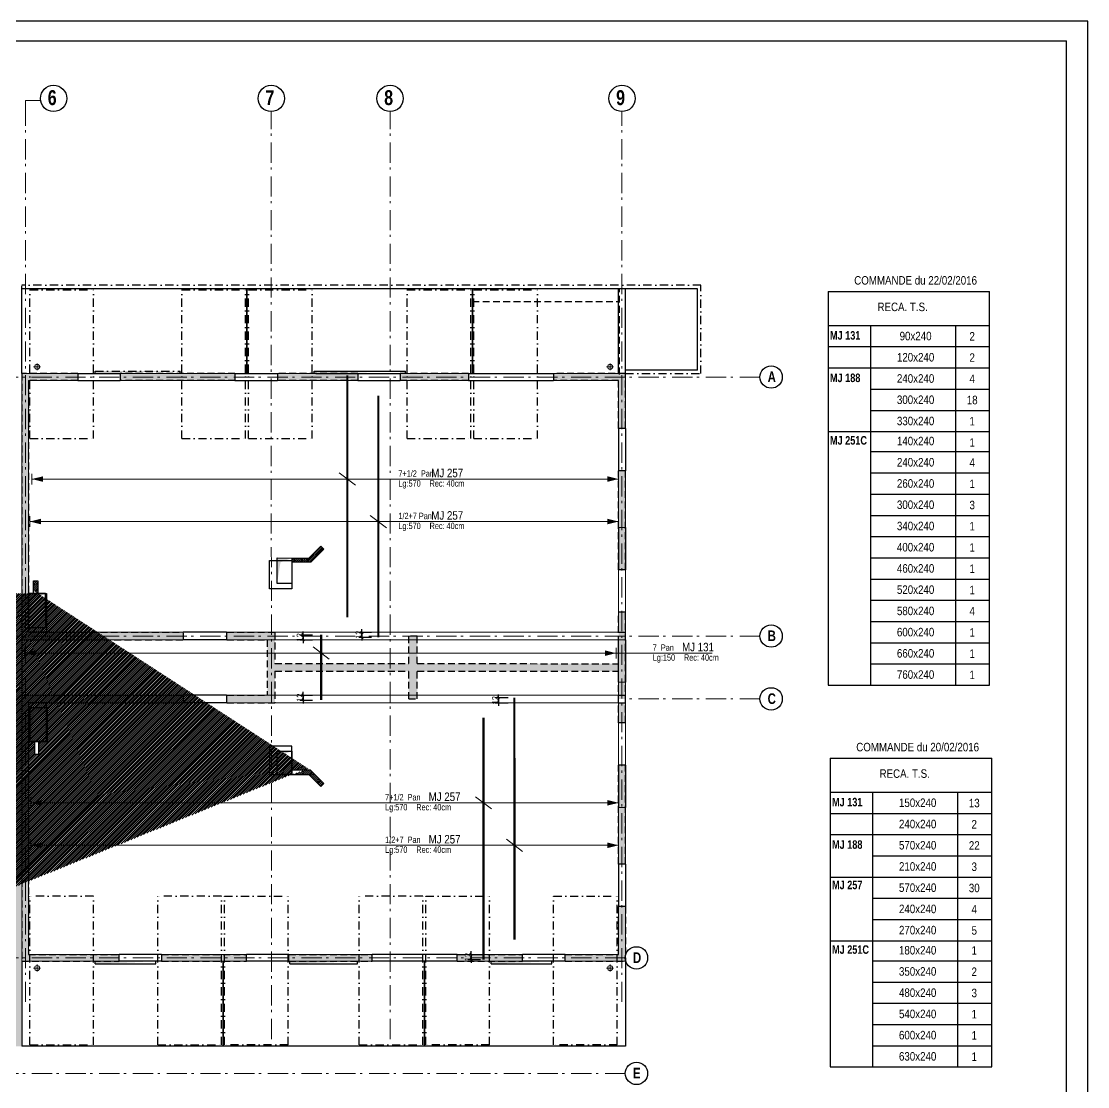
# Model space of a CAD drawing. Header units: centimetres. Extents: x 35662 to 42652, y -17547 to -13347.
# Drawn here: x 40141 to 42652, y -15856 to -13347 of the extents above; entities that cross this region are included whole.
import ezdxf
from ezdxf.enums import TextEntityAlignment as Align

# ---------------------------------------------------------------- set-up
doc = ezdxf.new("R2010")
doc.units = ezdxf.units.CM
doc.header["$LTSCALE"] = 25.4
doc.header["$PDMODE"] = 1
doc.header["$PDSIZE"] = -2
for name, pattern in [('CACHEX2', [19.05, 12.7, -6.35]), ('Style de ligne -6', [1.04164, 0.625, -0.20828, 0.06943, -0.13893]), ('TIRETPTX2', [50.8, 25.4, -12.7, 0, -12.7])]:
    doc.linetypes.add(name, pattern=pattern)
for name, color, linetype in [('01_ARMA_INF', 50, 'Continuous'), ('01_cote_gen', 4, 'Continuous'), ('01_linteaux', 2, 'Continuous'), ('01_murs_sup', 2, 'CACHEX2'), ('01_poch_poteaux', 250, 'Continuous'), ('01_resv', 32, 'Continuous'), ('01_texte', 230, 'Continuous'), ('AA_COTES', 2, 'Continuous')]:
    doc.layers.add(name, color=color, linetype=linetype)
for name, color, linetype, lineweight in [('01_murs_coup', 5, 'Continuous', 60), ('01_résv', 32, 'Continuous', 9), ('01_tram_axes', 2, 'TIRETPTX2', 9), ('B Général', 7, 'Continuous', 5)]:
    doc.layers.add(name, color=color, linetype=linetype, lineweight=lineweight)
doc.styles.add('impact', font='impact.ttf')
doc.styles.add('michel-cote', font='ARIALN.TTF')
doc.styles.add('PATIO', font='ARIALN.TTF')
doc.styles.add('STYLE2', font='ARIALN.TTF')
doc.dimstyles.new('JB50', dxfattribs={"dimscale": 0.1, "dimtxt": 150, "dimasz": 15, "dimexe": 0.1, "dimexo": 0.1, "dimgap": 0.09, "dimtad": 1, "dimdec": 1, "dimdsep": 46, "dimtxsty": 'STYLE2', "dimblk1": 'BOND_G', "dimblk2": 'BOND_D', "dimsah": 1, "dimcen": 1.5, "dimdle": 0.01, "dimse1": 1, "dimse2": 1, "dimclrd": 4, "dimclre": 2, "dimclrt": 6, "dimazin": 2, "dimtfac": 2.333333, "dimtdec": 1, "dimtix": 1, "dimtmove": 2, "dimatfit": 3, "dimldrblk": 'BOND_G', "dimfxl": 1, "dimtolj": 1, "dimtzin": 0, "dimarcsym": 0})
pattern_1 = [(135, (-1376.8596, -4351.756), (-11.2253202, 9e-16), [7.9375, -7.9375])]

# ---------------------------------------------------------------- blocks, each defined once
blk = doc.blocks.new('BOND_G')
at = {"layer": 'AA_COTES', "color": 0}
for p, q in [((5, 0), (-5, 0)), ((1.8, 1.8), (-1.8, -1.8)), ((0, -5), (0, 15))]:
    blk.add_line(p, q, dxfattribs=at)
blk = doc.blocks.new('BOND_D')
at = {"layer": 'AA_COTES', "color": 0}
for p, q in [((5, 0), (-5, 0)), ((-1.8, -1.8), (1.8, 1.8)), ((0, 5), (0, -15))]:
    blk.add_line(p, q, dxfattribs=at)
blk = doc.blocks.new('*D5')
at = {"color": 4, "lineweight": -2, "transparency": 16777216}
for p, q in [((40943.3, -14784.1), (40943.3, -14782.6)), ((40943.3, -14785.6), (40943.3, -14797.6)), ((40943.3, -14799.1), (40943.3, -14800.6))]:
    blk.add_line(p, q, dxfattribs=at)
at = {"layer": 'Defpoints', "color": 0, "transparency": 16777216}
for p in [(40947.7, -14785.6), (40943.3, -14797.6), (40981.8, -14797.6)]:
    blk.add_point(p, dxfattribs=at)
at = {"color": 4, "lineweight": -2, "transparency": 16777216, "xscale": 1.5, "yscale": 1.5, "zscale": 1.5}
for name, p, rotation in [('BOND_G', (40943.3, -14785.6), 270), ('BOND_D', (40943.3, -14797.6), 90)]:
    blk.add_blockref(name, p, dxfattribs=dict(at, rotation=rotation))
at = {"color": 6, "transparency": 16777216, "insert": (40935.8, -14791.6), "char_height": 15, "attachment_point": 5, "rotation": 90, "style": 'STYLE2'}
blk.add_mtext('\\A1;12', dxfattribs=at)
blk = doc.blocks.new('*D8')
at = {"color": 4, "lineweight": -2, "transparency": 16777216}
for p, q in [((40804.6, -14932.1), (40804.6, -14930.6)), ((40804.6, -14933.6), (40804.6, -14945.6)), ((40804.6, -14947.1), (40804.6, -14948.6))]:
    blk.add_line(p, q, dxfattribs=at)
at = {"layer": 'Defpoints', "color": 0, "transparency": 16777216}
for p in [(40805.3, -14933.6), (40804.6, -14945.6), (40847.5, -14945.6)]:
    blk.add_point(p, dxfattribs=at)
at = {"color": 4, "lineweight": -2, "transparency": 16777216, "xscale": 1.5, "yscale": 1.5, "zscale": 1.5}
for name, p, rotation in [('BOND_G', (40804.6, -14933.6), 270), ('BOND_D', (40804.6, -14945.6), 90)]:
    blk.add_blockref(name, p, dxfattribs=dict(at, rotation=rotation))
at = {"color": 6, "transparency": 16777216, "insert": (40797, -14939.6), "char_height": 15, "attachment_point": 5, "rotation": 90, "style": 'STYLE2'}
blk.add_mtext('\\A1;12', dxfattribs=at)
blk = doc.blocks.new('*D9')
at = {"color": 4, "lineweight": -2, "transparency": 16777216}
for p, q in [((40804.6, -14790.1), (40804.6, -14788.6)), ((40804.6, -14791.6), (40804.6, -14803.6)), ((40804.6, -14805.1), (40804.6, -14806.6))]:
    blk.add_line(p, q, dxfattribs=at)
at = {"layer": 'Defpoints', "color": 0, "transparency": 16777216}
for p in [(40804.6, -14803.6), (40834.6, -14803.6), (40847.4, -14791.6)]:
    blk.add_point(p, dxfattribs=at)
at = {"color": 4, "lineweight": -2, "transparency": 16777216, "xscale": 1.5, "yscale": 1.5, "zscale": 1.5}
for name, p, rotation in [('BOND_G', (40804.6, -14791.6), 270), ('BOND_D', (40804.6, -14803.6), 90)]:
    blk.add_blockref(name, p, dxfattribs=dict(at, rotation=rotation))
at = {"color": 6, "transparency": 16777216, "insert": (40797, -14797.6), "char_height": 15, "attachment_point": 5, "rotation": 90, "style": 'STYLE2'}
blk.add_mtext('\\A1;12', dxfattribs=at)
blk = doc.blocks.new('*D50')
at = {"color": 4, "lineweight": -2, "transparency": 16777216}
for p, q in [((41264.8, -14938.1), (41264.8, -14936.6)), ((41264.8, -14939.6), (41264.8, -14951.6)), ((41264.8, -14953.1), (41264.8, -14954.6))]:
    blk.add_line(p, q, dxfattribs=at)
at = {"layer": 'Defpoints', "color": 0, "transparency": 16777216}
for p in [(41264.8, -14951.6), (41298.3, -14951.6), (41302.3, -14939.6)]:
    blk.add_point(p, dxfattribs=at)
at = {"color": 4, "lineweight": -2, "transparency": 16777216, "xscale": 1.5, "yscale": 1.5, "zscale": 1.5}
for name, p, rotation in [('BOND_G', (41264.8, -14939.6), 270), ('BOND_D', (41264.8, -14951.6), 90)]:
    blk.add_blockref(name, p, dxfattribs=dict(at, rotation=rotation))
at = {"color": 6, "transparency": 16777216, "insert": (41257.3, -14945.6), "char_height": 15, "attachment_point": 5, "rotation": 90, "style": 'STYLE2'}
blk.add_mtext('\\A1;12', dxfattribs=at)
blk = doc.blocks.new('*D51')
at = {"color": 4, "lineweight": -2, "transparency": 16777216}
for p, q in [((41200.1, -15543.1), (41200.1, -15541.6)), ((41200.1, -15544.6), (41200.1, -15556.6)), ((41200.1, -15558.1), (41200.1, -15559.6))]:
    blk.add_line(p, q, dxfattribs=at)
at = {"layer": 'Defpoints', "color": 0, "transparency": 16777216}
for p in [(41200.1, -15556.6), (41224, -15544.6), (41229.6, -15556.6)]:
    blk.add_point(p, dxfattribs=at)
at = {"color": 4, "lineweight": -2, "transparency": 16777216, "xscale": 1.5, "yscale": 1.5, "zscale": 1.5}
for name, p, rotation in [('BOND_G', (41200.1, -15544.6), 270), ('BOND_D', (41200.1, -15556.6), 90)]:
    blk.add_blockref(name, p, dxfattribs=dict(at, rotation=rotation))
at = {"color": 6, "transparency": 16777216, "insert": (41192.6, -15550.6), "char_height": 15, "attachment_point": 5, "rotation": 90, "style": 'STYLE2'}
blk.add_mtext('\\A1;12', dxfattribs=at)

msp = doc.modelspace()

# ---------------------------------------------------------------- hatches: boundary and pattern name
at = {"layer": '01_murs_sup'}
h = msp.add_hatch(dxfattribs=at)
h.set_pattern_fill('DASH', color=256, scale=2.5, angle=135)
h.set_pattern_definition(pattern_1)
h.paths.add_polyline_path([(40274.48, -14176.54), (40142.48, -14176.56), (40142.48, -14803.56), (40523.48, -14803.56), (40523.48, -14785.56), (40158.48, -14785.56), (40158.48, -14192.56), (40274.48, -14192.54)])
h.paths.add_polyline_path([(40644.48, -14176.54), (40374.48, -14176.54), (40374.48, -14192.54), (40644.48, -14192.54)])
h.paths.add_polyline_path([(40933.48, -14176.56), (40744.48, -14176.54), (40744.48, -14192.54), (40933.48, -14192.56)])
h.paths.add_polyline_path([(41194.48, -14176.61), (41033.48, -14176.56), (41033.48, -14192.56), (41194.48, -14192.61)])
h.paths.add_polyline_path([(41563.48, -14176.63), (41394.48, -14176.61), (41394.48, -14192.61), (41547.48, -14192.63), (41547.48, -14305.63), (41563.48, -14305.63)])
h.paths.add_polyline_path([(41563.48, -14405.63), (41547.48, -14405.63), (41547.48, -14638.63), (41563.48, -14638.63)])
h.paths.add_polyline_path([(41563.48, -15098.63), (41547.48, -15098.63), (41547.48, -15331.63), (41563.48, -15331.63)])
h.paths.add_polyline_path([(41563.48, -15431.63), (41547.48, -15431.63), (41547.48, -15544.63), (41421.48, -15544.61), (41421.48, -15560.61), (41563.48, -15560.63)])
h.paths.add_polyline_path([(41547.48, -14942.56), (41563.48, -14942.56), (41563.48, -14951.56), (41547.48, -14951.56), (41547.48, -14998.63), (41563.48, -14998.63), (41563.48, -14738.63), (41547.48, -14738.63), (41547.48, -14859.66), (41073.48, -14859.58), (41073.48, -14794.58), (41053.48, -14794.58), (41053.48, -14859.58), (40738.48, -14859.58), (40738.48, -14785.56), (40625.48, -14785.56), (40625.48, -14803.56), (40720.48, -14803.56), (40720.48, -14933.56), (40625.48, -14933.56), (40625.48, -14951.56), (40738.48, -14951.56), (40738.48, -14877.58), (41053.48, -14877.58), (41053.48, -14942.58), (41073.48, -14942.58), (41073.48, -14877.58), (41547.48, -14877.66)])
h = msp.add_hatch(dxfattribs=at)
h.set_pattern_fill('DASH', color=256, scale=2.5, angle=135)
h.set_pattern_definition(pattern_1)
h.paths.add_polyline_path([(41321.48, -15544.61), (41167.48, -15544.61), (41167.48, -15560.61), (41321.48, -15560.61)])
h.paths.add_polyline_path([(40967.5, -15544.56), (40771.5, -15544.56), (40771.5, -15560.56), (40967.5, -15560.56)])
h.paths.add_polyline_path([(40671.5, -15544.56), (40471.48, -15544.56), (40471.48, -15560.56), (40671.5, -15560.56)])
h.paths.add_polyline_path([(40371.48, -15544.56), (40158.48, -15544.56), (40158.48, -14951.56), (40523.48, -14951.56), (40523.48, -14933.56), (40142.48, -14933.56), (40142.48, -15560.56), (40371.48, -15560.56)])
h.paths.add_polyline_path([(40140.48, -14933.56), (39468.08, -14933.56), (39468.08, -14951.56), (40124.48, -14951.56), (40124.48, -15544.56), (40021.48, -15544.56), (40021.48, -15560.56), (40124.48, -15560.56), (40124.48, -15760.56), (40140.48, -15760.56)])
h.paths.add_polyline_path([(39821.48, -15544.56), (39671.48, -15544.56), (39671.48, -15560.56), (39821.48, -15560.56)], flags=17)
at = {"layer": '01_résv'}
h = msp.add_hatch(dxfattribs=at)
h.set_pattern_fill('ANSI31', color=256)
h.set_pattern_definition([(45, (33932.1135, -19078.7956), (-2.245064, 2.245064), [])])
h.paths.add_polyline_path([(40172.39, -15042.56), (40172.39, -15072.59), (40182.39, -15072.59), (40182.39, -15042.62)], flags=17)
h.paths.add_polyline_path([(38544.12, -14511.48), (38544.12, -14581.48), (38554.12, -14581.48), (38554.12, -14511.48)])
h.paths.add_polyline_path([(38775.31, -14971.93), (38775.71, -15031.93), (38785.71, -15031.93), (38785.31, -14971.93)], flags=17)
h.paths.add_polyline_path([(38544.85, -14966.84), (38474.85, -14966.84), (38474.85, -14976.84), (38544.85, -14976.84)], flags=17)
h.paths.add_polyline_path([(38564.85, -14966.84), (38624.85, -14966.84), (38624.85, -14976.84), (38564.85, -14976.84)], flags=17)
h.paths.add_polyline_path([(37763.92, -15769.56), (37763.92, -15709.56), (37773.92, -15709.56), (37773.92, -15769.56)], flags=17)
h.paths.add_polyline_path([(38495.18, -14432.47), (38435.18, -14432.47), (38435.18, -14422.47), (38495.18, -14422.47)])
edge = h.paths.add_edge_path()
edge.add_line((40778.06, -15120.54), (40818.06, -15120.54))
edge.add_line((40818.06, -15120.54), (40846.67, -15148.83))
edge.add_line((40846.67, -15148.83), (40849.82, -15145.68))
edge.add_line((40849.82, -15145.68), (40853.18, -15142.31))
edge.add_line((40853.18, -15142.31), (40853.74, -15141.76))
edge.add_line((40853.74, -15141.76), (40819.08, -15107.1))
edge.add_line((40778.4, -15120.54), (40778.4, -15110.54))
edge.add_line((40778.4, -15110.54), (40822.52, -15110.54))
edge.add_line((40170.1, -14687.41), (40170, -14687.41))
edge.add_line((40170, -14687.41), (40170.02, -14664.36))
edge.add_line((40170.02, -14664.36), (40180.02, -14664.36))
edge.add_line((40180.02, -14664.36), (40180.12, -14694.4))
edge.add_line((40180.12, -14694.4), (40170, -14694.34))
edge.add_line((39147.25, -14687.41), (39147.15, -14687.41))
edge.add_line((39147.15, -14687.41), (39147.15, -14657.41))
edge.add_line((39147.15, -14657.41), (39157.15, -14657.41))
edge.add_line((39157.15, -14657.41), (39157.15, -14687.41))
edge.add_line((39157.15, -14687.41), (39147.15, -14687.41))
edge.add_line((37455.95, -16464.54), (37539.35, -16464.56))
edge.add_line((37539.35, -16464.56), (37539.75, -16474.52))
edge.add_line((37539.75, -16474.52), (37459.74, -16474.5))
edge.add_line((37459.74, -16474.5), (37459.34, -16467.9))
h.paths.add_polyline_path([(40853.92, -14589.64), (40846.85, -14582.57), (40818.16, -14610.86), (40778.16, -14610.86), (40778.16, -14620.86), (40822.3, -14620.86)])

# ---------------------------------------------------------------- linework, layer by layer
at = {"layer": '01_ARMA_INF', "linetype": 'Continuous', "lineweight": 0, "const_width": 5, "flags": 128}
for points in [[(40909.08, -14180.56), (40909.16, -14750.56)], [(40981.75, -14228.2), (40981.83, -14797.6)], [(40847.44, -14791.56), (40847.46, -14945.56)], [(41302.3, -14939.56), (41302.39, -15509.56)], [(41229.53, -14986.56), (41229.61, -15556.56)]]:
    msp.add_lwpolyline(points, dxfattribs=at)
at = {"layer": '01_cote_gen'}
for p, q in [((42651.79, -13346.82), (35661.79, -13346.82)), ((42651.79, -16061.82), (42651.79, -13346.82))]:
    msp.add_line(p, q, dxfattribs=at)
at = {"layer": '01_linteaux', "linetype": 'TIRETPTX2', "ltscale": 0.01}
msp.add_line((40142.48, -13976.56), (40142.48, -13968.56), dxfattribs=at)
at = {"layer": '01_linteaux', "linetype": 'TIRETPTX2', "ltscale": 0.03}
for p, q in [((41741.47, -13968.56), (40142.48, -13968.56)), ((40161.48, -14329.56), (40161.48, -13979.56)), ((40161.48, -13979.56), (40311.48, -13979.56)), ((40311.48, -14329.56), (40311.48, -13979.56)), ((40519.48, -13979.56), (40669.48, -13979.56)), ((40519.48, -14329.56), (40519.48, -13979.56)), ((40669.48, -14329.56), (40669.48, -13979.56)), ((40669.48, -14329.56), (40669.48, -13979.56)), ((40676.48, -13979.56), (40826.48, -13979.56)), ((40676.48, -14329.56), (40676.48, -13979.56)), ((40676.48, -14329.56), (40676.48, -13979.56)), ((40826.48, -14329.56), (40826.48, -13979.56)), ((41049.48, -13979.56), (41199.48, -13979.56)), ((41049.48, -14329.56), (41049.48, -13979.56)), ((41199.48, -14329.56), (41199.48, -13979.56)), ((41206.48, -13979.56), (41356.48, -13979.56)), ((41206.48, -14329.56), (41206.48, -13979.56)), ((41356.48, -14329.56), (41356.48, -13979.56)), ((41741.47, -14176.56), (41741.47, -13968.56)), ((41741.47, -14176.56), (41741.47, -13968.56)), ((40315.48, -14170.56), (40515.48, -14170.56)), ((40315.48, -14176.56), (40315.48, -14170.56)), ((40515.48, -14176.56), (40515.48, -14170.56)), ((41563.48, -14176.56), (41741.47, -14176.56)), ((40161.48, -14329.56), (40311.48, -14329.56)), ((40519.48, -14329.56), (40669.48, -14329.56)), ((40676.48, -14329.56), (40826.48, -14329.56)), ((41049.48, -14329.56), (41199.48, -14329.56)), ((41206.48, -14329.56), (41356.48, -14329.56)), ((40311.48, -15407.56), (40161.48, -15407.56)), ((40161.48, -15757.56), (40161.48, -15407.56)), ((40311.48, -15757.56), (40311.48, -15407.56)), ((40612.48, -15407.56), (40462.48, -15407.56)), ((40462.48, -15757.56), (40462.48, -15407.56)), ((40612.48, -15757.56), (40612.48, -15407.56)), ((40619.48, -15407.56), (40769.48, -15407.56)), ((40619.48, -15757.56), (40619.48, -15407.56)), ((40769.48, -15757.56), (40769.48, -15407.56)), ((41086.48, -15407.56), (40936.48, -15407.56)), ((40936.48, -15757.56), (40936.48, -15407.56)), ((41086.48, -15757.56), (41086.48, -15407.56)), ((41093.48, -15407.56), (41243.48, -15407.56)), ((41093.48, -15757.56), (41093.48, -15407.56)), ((41243.48, -15757.56), (41243.48, -15407.56)), ((41394.48, -15407.56), (41544.48, -15407.56)), ((41394.48, -15757.56), (41394.48, -15407.56)), ((41544.48, -15757.56), (41544.48, -15407.56)), ((40315.38, -15566.56), (40315.38, -15560.56)), ((40315.38, -15566.56), (40315.38, -15560.56)), ((40458.48, -15566.56), (40458.48, -15560.56)), ((40458.48, -15566.56), (40458.48, -15560.56)), ((40773.48, -15566.56), (40773.48, -15560.56)), ((40932.48, -15566.56), (40932.48, -15560.56)), ((41247.48, -15566.56), (41247.48, -15560.56)), ((41390.48, -15566.56), (41390.48, -15560.56)), ((40161.48, -15757.56), (40311.48, -15757.56)), ((40462.48, -15757.56), (40612.48, -15757.56)), ((40769.48, -15757.56), (40619.48, -15757.56)), ((40936.48, -15757.56), (41086.48, -15757.56)), ((41243.48, -15757.56), (41093.48, -15757.56)), ((41544.48, -15757.56), (41394.48, -15757.56))]:
    msp.add_line(p, q, dxfattribs=at)
at = {"layer": '01_linteaux'}
for p, q in [((40142.48, -14176.56), (40142.48, -13976.56)), ((41202.48, -13976.56), (40142.48, -13976.56)), ((40672.48, -14176.56), (40672.48, -13976.56)), ((40672.48, -14176.56), (40672.48, -13976.56)), ((40673.48, -14176.56), (40673.48, -13976.56)), ((40673.48, -14176.56), (40673.48, -13976.56)), ((41202.48, -13976.56), (41202.48, -14176.56)), ((41733.47, -13976.56), (41203.48, -13976.56)), ((41203.48, -13976.56), (41203.48, -14176.56)), ((41547.48, -14176.56), (41547.48, -13976.56)), ((41563.48, -14176.56), (41563.48, -13976.56)), ((41733.47, -14168.56), (41733.47, -13976.56)), ((41733.47, -14168.56), (41733.47, -13976.56)), ((40274.48, -14176.56), (40374.48, -14176.56)), ((40644.48, -14176.56), (40744.48, -14176.56)), ((40830.48, -14170.56), (41045.48, -14170.56)), ((40830.48, -14176.56), (40830.48, -14170.56)), ((40933.48, -14176.56), (41033.48, -14176.56)), ((41045.48, -14176.56), (41045.48, -14170.56)), ((41194.48, -14176.56), (41394.48, -14176.56)), ((41733.47, -14168.56), (41563.48, -14168.56)), ((40274.48, -14192.56), (40374.48, -14192.56)), ((40644.48, -14192.56), (40744.48, -14192.56)), ((40933.48, -14192.56), (41033.48, -14192.56)), ((41194.48, -14192.56), (41394.48, -14192.56)), ((41547.48, -14305.56), (41547.48, -14405.56)), ((41563.48, -14305.56), (41563.48, -14405.56)), ((41547.48, -14538.56), (41547.48, -14638.56)), ((41563.48, -14538.56), (41563.48, -14638.56)), ((40624.48, -14785.56), (40522.48, -14785.56)), ((40142.48, -14803.56), (40142.48, -14933.56)), ((40624.48, -14803.56), (40522.48, -14803.56)), ((41547.48, -14903.56), (41547.48, -14803.56)), ((41563.48, -14803.56), (41563.48, -14903.56)), ((40624.48, -14933.56), (40522.48, -14933.56)), ((40624.48, -14951.56), (40522.48, -14951.56)), ((41547.48, -15098.56), (41547.48, -15198.56)), ((41563.48, -15098.56), (41563.48, -15198.56)), ((41547.48, -15331.56), (41547.48, -15431.56)), ((41563.48, -15331.56), (41563.48, -15431.56)), ((40142.48, -15560.56), (40142.48, -15760.56)), ((40471.48, -15544.56), (40371.48, -15544.56)), ((40471.48, -15560.56), (40371.48, -15560.56)), ((40615.48, -15560.56), (40615.48, -15760.56)), ((40616.48, -15560.56), (40616.48, -15760.56)), ((40771.48, -15544.56), (40671.48, -15544.56)), ((40771.48, -15560.56), (40671.48, -15560.56)), ((41167.48, -15544.56), (40967.48, -15544.56)), ((41167.48, -15560.56), (40967.48, -15560.56)), ((41089.48, -15560.56), (41089.48, -15760.56)), ((41090.48, -15560.56), (41090.48, -15760.56)), ((41421.48, -15544.56), (41321.48, -15544.56)), ((41421.48, -15560.56), (41321.48, -15560.56)), ((41563.48, -15560.56), (41563.48, -15760.56)), ((41563.48, -15760.56), (40142.48, -15760.56))]:
    msp.add_line(p, q, dxfattribs=at)
at = {"layer": '01_linteaux', "lineweight": 0}
for p, q in [((41563.48, -14176.56), (41563.48, -13976.56)), ((40178.48, -14152.4), (40178.48, -14168.71)), ((41527.48, -14152.4), (41527.48, -14168.71)), ((40170.32, -14160.56), (40186.63, -14160.56)), ((41519.32, -14160.56), (41535.63, -14160.56)), ((40170.32, -15576.56), (40186.63, -15576.56)), ((40178.48, -15568.4), (40178.48, -15584.71)), ((41519.32, -15576.66), (41535.63, -15576.66)), ((41527.48, -15568.4), (41527.48, -15584.71))]:
    msp.add_line(p, q, dxfattribs=at)
at = {"layer": '01_linteaux', "ltscale": 200}
for p, q in [((40834.48, -14176.56), (40934.48, -14176.56)), ((40315.38, -15566.56), (40458.48, -15566.56)), ((40315.38, -15566.56), (40458.48, -15566.56)), ((40773.48, -15566.56), (40932.48, -15566.56)), ((41247.48, -15566.56), (41390.48, -15566.56))]:
    msp.add_line(p, q, dxfattribs=at)
at = {"layer": '01_linteaux', "lineweight": 0}
for centre in [(40178.48, -14160.56), (41527.48, -14160.56), (40178.48, -15576.56), (41527.48, -15576.66)]:
    msp.add_circle(centre, 6, dxfattribs=at)
at = {"layer": '01_linteaux', "linetype": 'TIRETPTX2', "ltscale": 0.03}
msp.add_solid([(40315.48, -14176.56), (40315.48, -14170.56), (40515.48, -14170.56)], dxfattribs=at)
at = {"layer": '01_linteaux'}
msp.add_solid([(40830.48, -14176.56), (40830.48, -14170.56), (41045.48, -14170.56)], dxfattribs=at)
at = {"layer": '01_linteaux', "ltscale": 200}
for points in [[(40315.44, -15566.56), (40315.44, -15560.56), (40458.48, -15560.56)], [(40315.44, -15566.56), (40315.44, -15560.56), (40458.48, -15560.56)], [(40773.48, -15566.56), (40773.48, -15560.56), (40932.48, -15560.56)], [(41247.48, -15566.56), (41247.48, -15560.56), (41390.48, -15560.56)]]:
    msp.add_solid(points, dxfattribs=at)
at = {"layer": '01_murs_coup', "linetype": 'Continuous', "lineweight": 18}
for p, q in [((40142.48, -14176.56), (40142.48, -14803.56)), ((40274.48, -14176.56), (40142.48, -14176.56)), ((40274.48, -14176.56), (40274.48, -14192.56)), ((40644.48, -14176.56), (40374.48, -14176.56)), ((40644.48, -14176.56), (40374.48, -14176.56)), ((40374.48, -14176.56), (40374.48, -14192.56)), ((40644.48, -14176.56), (40644.48, -14192.56)), ((40933.48, -14176.56), (40744.48, -14176.56)), ((40933.48, -14176.56), (40744.48, -14176.56)), ((40744.48, -14176.56), (40744.48, -14192.56)), ((40933.48, -14176.56), (40933.48, -14192.56)), ((41194.48, -14176.56), (41033.48, -14176.56)), ((41194.48, -14176.56), (41033.48, -14176.56)), ((41033.48, -14176.56), (41033.48, -14192.56)), ((41194.48, -14176.56), (41194.48, -14192.56)), ((41563.48, -14176.56), (41394.48, -14176.56)), ((41394.48, -14176.56), (41394.48, -14192.56)), ((41563.48, -14305.56), (41563.48, -14176.56)), ((41563.48, -14305.56), (41563.48, -14176.56)), ((40274.48, -14192.56), (40158.48, -14192.56)), ((40274.48, -14192.56), (40158.48, -14192.56)), ((40158.48, -14192.56), (40158.48, -14785.56)), ((40644.48, -14192.56), (40374.48, -14192.56)), ((40644.48, -14192.56), (40374.48, -14192.56)), ((40933.48, -14192.56), (40744.48, -14192.56)), ((40933.48, -14192.56), (40744.48, -14192.56)), ((41194.48, -14192.56), (41033.48, -14192.56)), ((41194.48, -14192.56), (41033.48, -14192.56)), ((41547.48, -14192.56), (41394.48, -14192.56)), ((41547.48, -14192.56), (41394.48, -14192.56)), ((41547.48, -14305.56), (41547.48, -14192.56)), ((41547.48, -14305.56), (41547.48, -14192.56)), ((41563.48, -14305.56), (41547.48, -14305.56)), ((41547.48, -14538.56), (41547.48, -14405.56)), ((41547.48, -14538.56), (41547.48, -14405.56)), ((41547.48, -14405.56), (41563.48, -14405.56)), ((41563.48, -14538.56), (41563.48, -14405.56)), ((41563.48, -14538.56), (41563.48, -14405.56)), ((41547.48, -14538.56), (41563.48, -14538.56)), ((41547.48, -14785.56), (41547.48, -14638.56)), ((41563.48, -14638.56), (41547.48, -14638.56)), ((41563.48, -14803.56), (41563.48, -14638.56)), ((41563.48, -14803.56), (41563.48, -14638.56)), ((40158.48, -14785.56), (40522.48, -14785.56)), ((40158.48, -14785.56), (40522.48, -14785.56)), ((40522.48, -14803.56), (40522.48, -14785.56)), ((40624.48, -14785.56), (41547.48, -14785.56)), ((40624.48, -14785.56), (41547.48, -14785.56)), ((40624.48, -14803.56), (40624.48, -14785.56)), ((40142.48, -14803.56), (40522.48, -14803.56)), ((40142.48, -14803.56), (40522.48, -14803.56)), ((40624.48, -14803.56), (41547.48, -14803.56)), ((40624.48, -14803.56), (41547.48, -14803.56)), ((41547.48, -14803.56), (41563.48, -14803.56)), ((41547.48, -14933.56), (41547.48, -14903.56)), ((41547.48, -14903.56), (41563.48, -14903.56)), ((41563.48, -15098.56), (41563.48, -14903.56)), ((41563.48, -15098.56), (41563.48, -14903.56)), ((40142.48, -14933.56), (40142.48, -15560.56)), ((40142.48, -14933.56), (40522.48, -14933.56)), ((40142.48, -14933.56), (40522.48, -14933.56)), ((40522.48, -14951.56), (40522.48, -14933.56)), ((40624.48, -14933.56), (41547.48, -14933.56)), ((40624.48, -14933.56), (41547.48, -14933.56)), ((40624.48, -14951.56), (40624.48, -14933.56)), ((40158.48, -14951.56), (40158.48, -15544.56)), ((40158.48, -14951.56), (40522.48, -14951.56)), ((40158.48, -14951.56), (40522.48, -14951.56)), ((40624.48, -14951.56), (41547.48, -14951.56)), ((40624.48, -14951.56), (41547.48, -14951.56)), ((41547.48, -15098.56), (41547.48, -14951.56)), ((41547.48, -15098.56), (41563.48, -15098.56)), ((41547.48, -15331.56), (41547.48, -15198.56)), ((41547.48, -15331.56), (41547.48, -15198.56)), ((41563.48, -15198.56), (41547.48, -15198.56)), ((41563.48, -15331.56), (41563.48, -15198.56)), ((41563.48, -15331.56), (41563.48, -15198.56)), ((41563.48, -15331.56), (41547.48, -15331.56)), ((41547.48, -15544.56), (41547.48, -15431.56)), ((41547.48, -15544.56), (41547.48, -15431.56)), ((41563.48, -15431.56), (41547.48, -15431.56)), ((41563.48, -15560.56), (41563.48, -15431.56)), ((41563.48, -15560.56), (41563.48, -15431.56)), ((40142.48, -15560.56), (40371.48, -15560.56)), ((40158.48, -15544.56), (40371.48, -15544.56)), ((40371.48, -15544.56), (40371.48, -15560.56)), ((40471.48, -15544.56), (40671.48, -15544.56)), ((40471.48, -15544.56), (40671.48, -15544.56)), ((40471.48, -15544.56), (40471.48, -15560.56)), ((40471.48, -15560.56), (40671.48, -15560.56)), ((40471.48, -15560.56), (40671.48, -15560.56)), ((40671.48, -15544.56), (40671.48, -15560.56)), ((40771.48, -15544.56), (40967.48, -15544.56)), ((40771.48, -15544.56), (40967.48, -15544.56)), ((40771.48, -15544.56), (40771.48, -15560.56)), ((40771.48, -15560.56), (40967.48, -15560.56)), ((40771.48, -15560.56), (40967.48, -15560.56)), ((40967.48, -15544.56), (40967.48, -15560.56)), ((41167.48, -15544.56), (41321.48, -15544.56)), ((41167.48, -15544.56), (41321.48, -15544.56)), ((41167.48, -15544.56), (41167.48, -15560.56)), ((41167.48, -15560.56), (41321.48, -15560.56)), ((41167.48, -15560.56), (41321.48, -15560.56)), ((41321.48, -15544.56), (41321.48, -15560.56)), ((41421.48, -15544.56), (41547.48, -15544.56)), ((41421.48, -15544.56), (41421.48, -15560.56)), ((41421.48, -15560.56), (41563.48, -15560.56))]:
    msp.add_line(p, q, dxfattribs=at)
at = {"layer": '01_murs_sup', "ltscale": 0.05}
for p, q in [((41549.48, -14178.56), (41549.48, -13976.56)), ((41203.48, -14006.56), (41549.48, -14006.56)), ((40274.48, -14176.54), (40142.48, -14176.56)), ((40142.48, -14176.56), (40142.48, -14803.56)), ((40274.48, -14176.54), (40274.48, -14192.54)), ((40644.48, -14176.54), (40374.48, -14176.54)), ((40374.48, -14176.54), (40374.48, -14192.54)), ((40644.48, -14176.54), (40644.48, -14192.54)), ((40933.48, -14176.56), (40744.48, -14176.54)), ((40744.48, -14176.54), (40744.48, -14192.54)), ((40933.48, -14176.56), (40933.48, -14192.56)), ((41194.48, -14176.61), (41033.48, -14176.56)), ((41033.48, -14176.56), (41033.48, -14192.56)), ((41194.48, -14176.61), (41194.48, -14192.61)), ((41563.48, -14176.63), (41394.48, -14176.61)), ((41394.48, -14176.61), (41394.48, -14192.61)), ((41563.48, -14305.63), (41563.48, -14176.63)), ((40274.48, -14192.54), (40158.48, -14192.56)), ((40158.48, -14192.56), (40158.48, -14785.56)), ((40644.48, -14192.54), (40374.48, -14192.54)), ((40933.48, -14192.56), (40744.48, -14192.54)), ((41194.48, -14192.61), (41033.48, -14192.56)), ((41547.48, -14192.63), (41394.48, -14192.61)), ((41547.48, -14305.63), (41547.48, -14192.63)), ((41563.48, -14305.63), (41547.48, -14305.63)), ((41547.48, -14638.63), (41547.48, -14405.63)), ((41563.48, -14405.63), (41547.48, -14405.63)), ((41563.48, -14638.63), (41563.48, -14405.63)), ((41563.48, -14638.63), (41547.48, -14638.63)), ((41547.48, -14859.66), (41547.48, -14738.63)), ((41563.48, -14738.63), (41547.48, -14738.63)), ((41563.48, -14998.63), (41563.48, -14738.63)), ((40158.48, -14785.56), (40523.48, -14785.56)), ((40523.48, -14803.56), (40523.48, -14785.56)), ((40625.48, -14785.56), (40738.48, -14785.56)), ((40625.48, -14803.56), (40625.48, -14785.56)), ((40738.48, -14785.56), (40738.48, -14859.58)), ((40142.48, -14803.56), (40523.48, -14803.56)), ((40625.48, -14803.56), (40720.48, -14803.56)), ((40720.48, -14803.56), (40720.48, -14933.56)), ((41053.48, -14859.58), (41053.48, -14794.58)), ((41073.48, -14794.58), (41053.48, -14794.58)), ((41073.48, -14859.58), (41073.48, -14794.58)), ((40738.48, -14859.58), (41053.48, -14859.58)), ((41073.48, -14859.58), (41547.48, -14859.66)), ((40738.48, -14877.58), (40738.48, -14951.56)), ((40738.48, -14877.58), (41053.48, -14877.58)), ((41053.48, -14942.58), (41053.48, -14877.58)), ((41073.48, -14877.58), (41547.48, -14877.66)), ((41073.48, -14942.58), (41073.48, -14877.58)), ((41547.48, -14998.63), (41547.48, -14877.66)), ((40142.48, -14933.56), (40142.48, -15560.56)), ((40142.48, -14933.56), (40523.48, -14933.56)), ((40523.48, -14951.56), (40523.48, -14933.56)), ((40625.48, -14933.56), (40720.48, -14933.56)), ((40625.48, -14951.56), (40625.48, -14933.56)), ((40158.48, -14951.56), (40158.48, -15544.56)), ((40158.48, -14951.56), (40523.48, -14951.56)), ((40625.48, -14951.56), (40738.48, -14951.56)), ((41053.48, -14942.58), (41073.48, -14942.58)), ((41563.48, -14998.63), (41547.48, -14998.63)), ((41547.48, -15331.63), (41547.48, -15098.63)), ((41563.48, -15098.63), (41547.48, -15098.63)), ((41563.48, -15331.63), (41563.48, -15098.63)), ((41563.48, -15331.63), (41547.48, -15331.63)), ((41547.48, -15544.63), (41547.48, -15431.63)), ((41563.48, -15431.63), (41547.48, -15431.63)), ((41563.48, -15431.63), (41563.48, -15560.63)), ((40142.48, -15560.56), (40371.48, -15560.56)), ((40158.48, -15544.56), (40371.48, -15544.56)), ((40371.48, -15560.56), (40371.48, -15544.56)), ((40471.48, -15544.56), (40671.5, -15544.56)), ((40471.48, -15544.56), (40471.48, -15560.56)), ((40471.48, -15560.56), (40671.5, -15560.56)), ((40671.5, -15560.56), (40671.5, -15544.56)), ((40771.5, -15544.56), (40967.5, -15544.56)), ((40771.5, -15560.56), (40771.5, -15544.56)), ((40771.5, -15560.56), (40967.5, -15560.56)), ((40967.5, -15560.56), (40967.5, -15544.56)), ((41167.48, -15544.61), (41321.48, -15544.61)), ((41167.48, -15560.61), (41167.48, -15544.61)), ((41167.48, -15560.61), (41321.48, -15560.61)), ((41321.48, -15560.61), (41321.48, -15544.61)), ((41421.48, -15544.61), (41547.48, -15544.63)), ((41421.48, -15560.61), (41421.48, -15544.61)), ((41421.48, -15560.61), (41563.48, -15560.63))]:
    msp.add_line(p, q, dxfattribs=at)
at = {"layer": '01_poch_poteaux'}
for p, q in [((41547.48, -14785.56), (41563.48, -14785.56)), ((41547.48, -14933.56), (41563.48, -14933.56)), ((41547.48, -14951.56), (41563.48, -14951.56))]:
    msp.add_line(p, q, dxfattribs=at)
at = {"layer": '01_resv'}
for p, q in [((40818.56, -14610.86), (40846.85, -14582.57)), ((40846.85, -14582.57), (40853.92, -14589.64)), ((40853.92, -14589.64), (40822.7, -14620.86)), ((40743.56, -14610.58), (40778.56, -14610.86)), ((40743.56, -14670.58), (40743.56, -14610.58)), ((40778.56, -14610.86), (40778.56, -14670.58)), ((40778.56, -14610.86), (40818.56, -14610.86)), ((40822.7, -14620.86), (40778.56, -14620.86)), ((40170.5, -14694.56), (40170.5, -14664.36)), ((40170.52, -14664.36), (40180.52, -14664.36)), ((40180.52, -14664.36), (40180.62, -14694.37)), ((40778.56, -14670.58), (40743.56, -14670.58)), ((40198.52, -14694.37), (40158.4, -14694.37)), ((40158.4, -14694.56), (40158.4, -14774.5)), ((40178.6, -14694.37), (40168.48, -14694.56)), ((40198.78, -14774.5), (40198.52, -14694.37)), ((40158.4, -14774.5), (40198.78, -14774.5)), ((40162.41, -14962.59), (40202.41, -14962.59)), ((40162.41, -15042.59), (40162.41, -14962.59)), ((40202.41, -14962.59), (40202.41, -15042.59)), ((40202.41, -15042.59), (40162.41, -15042.59)), ((40172.49, -15042.59), (40172.51, -15072.59)), ((40182.41, -15072.59), (40182.57, -15042.66)), ((40172.51, -15072.59), (40182.41, -15072.59)), ((40743.4, -15065.55), (40778.4, -15065.55)), ((40743.4, -15120.54), (40743.4, -15065.55)), ((40778.4, -15065.55), (40778.4, -15120.54)), ((40822.52, -15110.54), (40778.4, -15110.54)), ((40853.74, -15141.76), (40822.52, -15110.54)), ((40778.4, -15120.54), (40743.4, -15120.54)), ((40777.74, -15120.54), (40818.38, -15120.54)), ((40818.38, -15120.54), (40846.67, -15148.83)), ((40846.67, -15148.83), (40853.74, -15141.76))]:
    msp.add_line(p, q, dxfattribs=at)
for points in [[(40778.4, -14683.56), (40725.78, -14683.56), (40725.78, -14616.56), (40778.4, -14616.56)], [(40158.4, -14694.37), (40200.4, -14694.37), (40200.4, -14785.56), (40158.4, -14785.56)], [(40158.4, -15042.74), (40200.4, -15042.74), (40200.4, -14951.56), (40158.4, -14951.56)], [(40778.4, -15053.56), (40725.78, -15053.56), (40725.78, -15120.56), (40778.4, -15120.56)]]:
    msp.add_lwpolyline(points, close=True, dxfattribs=at)
for points in [[(40743.56, -14670.58), (40743.56, -14610.58), (40751.59, -14620.9)], [(40743.56, -14610.58), (40778.56, -14610.86), (40751.59, -14620.9)], [(40158.38, -14694.56), (40198.52, -14694.43), (40168.6, -14706.79)], [(40158.4, -14774.5), (40158.4, -14694.56), (40168.6, -14706.79)], [(40162.41, -15042.59), (40162.41, -14962.59), (40172.39, -14973.79)], [(40162.41, -14962.59), (40202.41, -14962.59), (40172.39, -14973.79)], [(40743.4, -15120.54), (40743.4, -15065.55), (40751.24, -15075.61)], [(40743.4, -15065.55), (40778.4, -15065.55), (40751.24, -15075.61)]]:
    msp.add_solid(points, dxfattribs=at)
at = {"layer": '01_résv'}
msp.add_line((40806.81, -15560.56), (40794.31, -15560.56), dxfattribs=at)
at = {"layer": '01_texte'}
for p in [(35711.79, -13392.7), (42601.79, -16061.82)]:
    msp.add_line(p, (42601.79, -13392.7), dxfattribs=at)
at = {"layer": '01_texte', "ltscale": 30}
for p, q in [((42041.03, -13983.03), (42421.03, -13983.03)), ((42041.03, -13983.03), (42041.03, -14910.29)), ((42421.03, -14063.03), (42421.03, -13983.03)), ((42041.03, -14063.03), (42421.03, -14063.03)), ((42141.03, -14610.29), (42141.03, -14063.03)), ((42341.03, -14610.29), (42341.03, -14063.03)), ((42421.03, -14610.29), (42421.03, -14063.03)), ((42041.03, -14113.03), (42421.03, -14113.03)), ((42041.03, -14163.03), (42421.03, -14163.03)), ((42141.03, -14213.03), (42421.03, -14213.03)), ((42141.03, -14910.29), (42141.03, -14263.03)), ((42141.03, -14263.03), (42421.03, -14263.03)), ((42141.03, -14263.03), (42421.03, -14263.03)), ((42141.03, -14263.03), (42421.03, -14263.03)), ((42341.03, -14910.29), (42341.03, -14263.03)), ((42421.03, -14910.29), (42421.03, -14263.03)), ((42041.03, -14313.03), (42421.03, -14313.03)), ((42141.03, -14313.03), (42421.03, -14313.03)), ((42141.03, -14313.03), (42421.03, -14313.03)), ((42141.03, -14360.29), (42421.03, -14360.29)), ((42141.03, -14410.29), (42421.03, -14410.29)), ((42141.03, -14460.29), (42421.03, -14460.29)), ((42141.03, -14510.29), (42421.03, -14510.29)), ((42141.03, -14560.29), (42421.03, -14560.29)), ((42141.03, -14560.29), (42421.03, -14560.29)), ((42141.03, -14610.29), (42421.03, -14610.29)), ((42141.03, -14660.29), (42421.03, -14660.29)), ((42141.03, -14710.29), (42421.03, -14710.29)), ((42141.03, -14760.29), (42421.03, -14760.29)), ((42141.03, -14810.29), (42421.03, -14810.29)), ((42141.03, -14860.29), (42421.03, -14860.29)), ((42041.03, -14910.29), (42421.03, -14910.29)), ((42045.85, -15082.19), (42425.85, -15082.19)), ((42045.85, -15082.19), (42045.85, -15809.46)), ((42425.85, -15162.19), (42425.85, -15082.19)), ((42045.85, -15162.19), (42425.85, -15162.19)), ((42145.85, -15809.46), (42145.85, -15162.19)), ((42345.85, -15809.46), (42345.85, -15162.19)), ((42425.85, -15809.46), (42425.85, -15162.19)), ((42045.85, -15212.19), (42425.85, -15212.19)), ((42045.85, -15262.19), (42425.85, -15262.19)), ((42145.85, -15312.19), (42425.85, -15312.19)), ((42045.85, -15362.19), (42425.85, -15362.19)), ((42145.85, -15809.46), (42145.85, -15362.19)), ((42145.85, -15362.19), (42425.85, -15362.19)), ((42345.85, -15809.46), (42345.85, -15362.19)), ((42425.85, -15809.46), (42425.85, -15362.19)), ((42145.85, -15412.19), (42425.85, -15412.19)), ((42145.85, -15462.19), (42425.85, -15462.19)), ((42045.85, -15512.19), (42425.85, -15512.19)), ((42145.85, -15512.19), (42425.85, -15512.19)), ((42145.85, -15559.46), (42425.85, -15559.46)), ((42145.85, -15609.46), (42425.85, -15609.46)), ((42145.85, -15659.46), (42425.85, -15659.46)), ((42145.85, -15709.46), (42425.85, -15709.46)), ((42145.85, -15759.46), (42425.85, -15759.46)), ((42145.85, -15759.46), (42425.85, -15759.46)), ((42045.85, -15809.46), (42425.85, -15809.46))]:
    msp.add_line(p, q, dxfattribs=at)
at = {"layer": '01_texte', "linetype": 'Continuous', "lineweight": 0}
for p, q in [((40166.37, -14412.36), (40166.37, -14437.32)), ((40166.37, -14424.84), (41547.48, -14424.84)), ((40890.08, -14410.33), (40928.15, -14439.34)), ((41547.48, -14412.36), (41547.48, -14437.32)), ((40161.4, -14512.36), (40161.4, -14537.32)), ((40161.4, -14524.84), (41547.48, -14524.84)), ((40962.88, -14510.33), (41000.95, -14539.34)), ((41547.48, -14512.36), (41547.48, -14537.32)), ((40148.58, -14822.37), (40148.58, -14847.33)), ((40148.58, -14834.85), (41541.51, -14834.85)), ((40828.41, -14820.35), (40866.49, -14849.36)), ((41541.51, -14822.37), (41541.51, -14847.33)), ((41541.51, -14834.85), (41768.09, -14834.85)), ((40163.61, -15174.88), (40163.61, -15199.84)), ((41210.52, -15172.86), (41248.59, -15201.87)), ((41547.48, -15174.88), (41547.48, -15199.84)), ((40163.61, -15187.36), (41547.48, -15187.36)), ((40163.61, -15274.88), (40163.61, -15299.84)), ((40163.61, -15287.36), (41547.48, -15287.36)), ((41283.32, -15272.86), (41321.39, -15301.87)), ((41547.48, -15274.88), (41547.48, -15299.84))]:
    msp.add_line(p, q, dxfattribs=at)
at = {"layer": '01_texte'}
for centre, radius in [((40217.45, -13528.46), 30.98), ((40729.93, -13528.46), 30.98), ((41009.53, -13528.46), 30.98), ((41555.53, -13528.46), 30.98), ((41906.52, -14184.56), 26.34), ((41906.52, -14794.56), 26.34), ((41906.52, -14942.56), 26.34), ((41589.53, -15552.56), 26.34), ((41589.53, -15824.56), 26.34)]:
    msp.add_circle(centre, radius, dxfattribs=at)
at = {"layer": '01_texte', "linetype": 'Continuous', "lineweight": 0}
for points in [[(40166.37, -14424.84), (40192.46, -14418.38), (40192.46, -14424.84)], [(40166.37, -14424.84), (40192.46, -14431.3), (40192.46, -14424.84)], [(41547.48, -14424.84), (41521.39, -14418.38), (41521.39, -14424.84)], [(41547.48, -14424.84), (41521.39, -14431.3), (41521.39, -14424.84)], [(40161.4, -14524.84), (40187.49, -14518.38), (40187.49, -14524.84)], [(40161.4, -14524.84), (40187.49, -14531.3), (40187.49, -14524.84)], [(41547.48, -14524.84), (41521.39, -14518.38), (41521.39, -14524.84)], [(41547.48, -14524.84), (41521.39, -14531.3), (41521.39, -14524.84)], [(40148.58, -14834.85), (40174.68, -14828.39), (40174.68, -14834.85)], [(40148.58, -14834.85), (40174.68, -14841.31), (40174.68, -14834.85)], [(41541.51, -14834.85), (41515.41, -14828.39), (41515.41, -14834.85)], [(41541.51, -14834.85), (41515.41, -14841.31), (41515.41, -14834.85)], [(40163.61, -15187.36), (40189.71, -15180.9), (40189.71, -15187.36)], [(41547.48, -15187.36), (41521.38, -15180.9), (41521.38, -15187.36)], [(40163.61, -15187.36), (40189.71, -15193.82), (40189.71, -15187.36)], [(41547.48, -15187.36), (41521.38, -15193.82), (41521.38, -15187.36)], [(40163.61, -15287.36), (40189.71, -15280.9), (40189.71, -15287.36)], [(40163.61, -15287.36), (40189.71, -15293.82), (40189.71, -15287.36)], [(41547.48, -15287.36), (41521.38, -15280.9), (41521.38, -15287.36)], [(41547.48, -15287.36), (41521.38, -15293.82), (41521.38, -15287.36)]]:
    msp.add_solid(points, dxfattribs=at)
at = {"layer": '01_tram_axes', "ltscale": 2}
for q in [(40186.47, -13533.1), (40151.01, -13561.64)]:
    msp.add_line((40150.93, -13533.1), q, dxfattribs=at)
at = {"layer": 'B Général', "color": 1, "linetype": 'Style de ligne -6', "lineweight": 13, "ltscale": 3, "true_color": 0xff0000}
for p, q in [((40151.04, -15656.31), (40151.01, -13560.02)), ((40730.04, -15743.85), (40730.01, -13560.02)), ((41009.55, -15743.85), (41009.53, -13560.02)), ((41555.48, -15656.31), (41555.48, -13560.02)), ((41880.18, -14184.56), (37130.6, -14184.56)), ((41880.18, -14794.56), (36930.81, -14794.56)), ((41880.18, -14942.56), (41563.48, -14942.56)), ((41563.19, -15552.56), (36815.03, -15552.56)), ((41563.19, -15824.56), (36815.03, -15824.56))]:
    msp.add_line(p, q, dxfattribs=at)
at = {"layer": 'B Général', "color": 7, "linetype": 'Continuous', "lineweight": 18}
for p, q in [((41563.48, -14176.56), (41394.48, -14176.56)), ((41421.48, -15560.56), (41563.48, -15560.56))]:
    msp.add_line(p, q, dxfattribs=at)
at = {"layer": 'B Général', "color": 7, "linetype": 'Continuous', "lineweight": 5}
for p, q in [((40158.48, -15544.56), (40371.48, -15544.56)), ((41421.48, -15544.56), (41547.48, -15544.56))]:
    msp.add_line(p, q, dxfattribs=at)

# ---------------------------------------------------------------- texts
at = {"layer": '01_texte', "style": 'impact'}
for s, p in [('6', (40214.11, -13526.58)), ('7', (40726.59, -13526.58)), ('8', (41006.19, -13526.58)), ('9', (41552.19, -13526.58))]:
    msp.add_text(s, height=35, dxfattribs=at).set_placement(p, align=Align.MIDDLE_CENTER)
at = {"layer": '01_texte', "ltscale": 30, "style": 'STYLE2'}
for s, p in [('COMMANDE du 22/02/2016', (42246.72, -13956.93)), ('90x240', (42246.72, -14088.03)), ('2', (42379.95, -14088.7)), ('120x240', (42246.72, -14138.03)), ('2', (42379.95, -14138.7)), ('240x240', (42246.72, -14188.03)), ('4', (42379.95, -14188.7)), ('300x240', (42246.72, -14238.03)), ('18', (42379.95, -14238.7)), ('330x240', (42246.72, -14288.03)), ('1', (42379.95, -14288.7)), ('140x240', (42246.72, -14335.29)), ('1', (42379.95, -14338.7)), ('240x240', (42246.72, -14385.29)), ('4', (42379.95, -14385.97)), ('260x240', (42246.72, -14435.29)), ('1', (42379.95, -14435.97)), ('300x240', (42246.72, -14485.29)), ('3', (42379.95, -14485.97)), ('340x240', (42246.72, -14535.29)), ('1', (42379.95, -14535.97)), ('400x240', (42246.72, -14585.29)), ('1', (42379.95, -14585.97)), ('460x240', (42246.72, -14635.29)), ('1', (42379.95, -14635.97)), ('520x240', (42246.72, -14685.29)), ('1', (42379.95, -14685.97)), ('580x240', (42246.72, -14735.29)), ('4', (42379.95, -14735.97)), ('600x240', (42246.72, -14785.29)), ('1', (42379.95, -14785.97)), ('660x240', (42246.72, -14835.29)), ('1', (42379.95, -14835.97)), ('760x240', (42246.72, -14885.29)), ('1', (42379.95, -14885.97)), ('COMMANDE du 20/02/2016', (42251.54, -15056.1)), ('150x240', (42251.54, -15187.19)), ('13', (42384.77, -15187.87)), ('240x240', (42251.54, -15237.19)), ('2', (42384.77, -15237.87)), ('570x240', (42251.54, -15287.19)), ('22', (42384.77, -15287.87)), ('210x240', (42251.54, -15337.19)), ('3', (42384.77, -15337.87)), ('570x240', (42251.54, -15387.19)), ('30', (42384.77, -15387.87)), ('240x240', (42251.54, -15437.19)), ('4', (42384.77, -15437.87)), ('270x240', (42251.54, -15487.19)), ('5', (42384.77, -15487.87)), ('180x240', (42251.54, -15534.46)), ('1', (42384.77, -15535.13)), ('350x240', (42251.54, -15584.46)), ('2', (42384.77, -15585.13)), ('480x240', (42251.54, -15634.46)), ('3', (42384.77, -15635.13)), ('540x240', (42251.54, -15684.46)), ('1', (42384.77, -15685.13)), ('600x240', (42251.54, -15734.46)), ('1', (42384.77, -15735.13)), ('630x240', (42251.54, -15784.46)), ('1', (42384.77, -15785.13))]:
    msp.add_text(s, height=20, dxfattribs=at).set_placement(p, align=Align.MIDDLE_CENTER)
at = {"layer": '01_texte', "ltscale": 30}
for s, style, p in [('RECA. T.S.', 'michel-cote', (42157.03, -14029.31)), ('MJ 131', 'impact', (42045.16, -14096.45)), ('MJ 188', 'impact', (42045.16, -14196.45)), ('MJ 251C', 'impact', (42045.16, -14343.71)), ('RECA. T.S.', 'michel-cote', (42161.86, -15128.48)), ('MJ 131', 'impact', (42049.99, -15195.62)), ('MJ 188', 'impact', (42049.99, -15295.62)), ('MJ 257', 'impact', (42049.99, -15390.74)), ('MJ 251C', 'impact', (42049.99, -15542.88))]:
    msp.add_text(s, height=20, dxfattribs=dict(at, style=style)).set_placement(p)
at = {"layer": '01_texte', "style": 'impact'}
for s, p in [('A', (41898.42, -14196.47)), ('B', (41898.42, -14806.47)), ('C', (41898.42, -14954.47)), ('D', (41581.43, -15564.47)), ('E', (41581.43, -15836.47))]:
    msp.add_text(s, height=25, rotation=0, dxfattribs=at).set_placement(p)
at = {"layer": '01_texte', "ltscale": 5, "style": 'PATIO', "width": 0.8}
for s, p in [('7+1/2  Pan', (41029.16, -14419.3)), ('Lg:570', (41029.16, -14442.63)), ('Rec: 40cm', (41102.49, -14442.63)), ('1/2+7 Pan', (41029.17, -14519.3)), ('Lg:570', (41029.17, -14542.63)), ('Rec: 40cm', (41102.51, -14542.63)), ('7  Pan', (41627.96, -14829.32)), ('Lg:150', (41627.96, -14852.65)), ('Rec: 40cm', (41701.29, -14852.65)), ('7+1/2  Pan', (40997.88, -15181.83)), ('Lg:570', (40997.88, -15205.16)), ('Rec: 40cm', (41071.22, -15205.16)), ('1/2+7  Pan', (40997.9, -15281.83)), ('Lg:570', (40997.9, -15305.16)), ('Rec: 40cm', (41071.23, -15305.16))]:
    msp.add_text(s, height=15, dxfattribs=at).set_placement(p)
at = {"layer": '01_texte', "ltscale": 5, "style": 'PATIO'}
for s, p in [('MJ 257', (41106.5, -14420.51)), ('MJ 257', (41106.52, -14520.51)), ('MJ 131', (41696.87, -14830.53)), ('MJ 257', (41100.29, -15183.04)), ('MJ 257', (41100.31, -15283.04))]:
    msp.add_text(s, height=20, dxfattribs=at).set_placement(p)

# ---------------------------------------------------------------- dimensions: what is measured, and where the dimension line sits
for base, p1, p2, picture, middle in [((40804.56, -14803.56), (40847.44, -14791.56), (40834.65, -14803.56), '*D9', (40797.02, -14797.56)), ((40943.31, -14797.6), (40947.71, -14785.56), (40981.83, -14797.6), '*D5', (40935.77, -14791.58)), ((40804.56, -14945.56), (40805.34, -14933.56), (40847.46, -14945.56), '*D8', (40797.02, -14939.56)), ((41264.81, -14951.56), (41302.3, -14939.56), (41298.28, -14951.56), '*D50', (41257.27, -14945.56)), ((41200.14, -15556.56), (41224.03, -15544.56), (41229.61, -15556.56), '*D51', (41192.6, -15550.56))]:
    dim = msp.add_linear_dim(base=base, p1=p1, p2=p2, angle=90, dimstyle='JB50')
    dim.commit()
    dim.dimension.update_dxf_attribs({"geometry": picture, "text_midpoint": middle})

doc.saveas('drawing.dxf')
